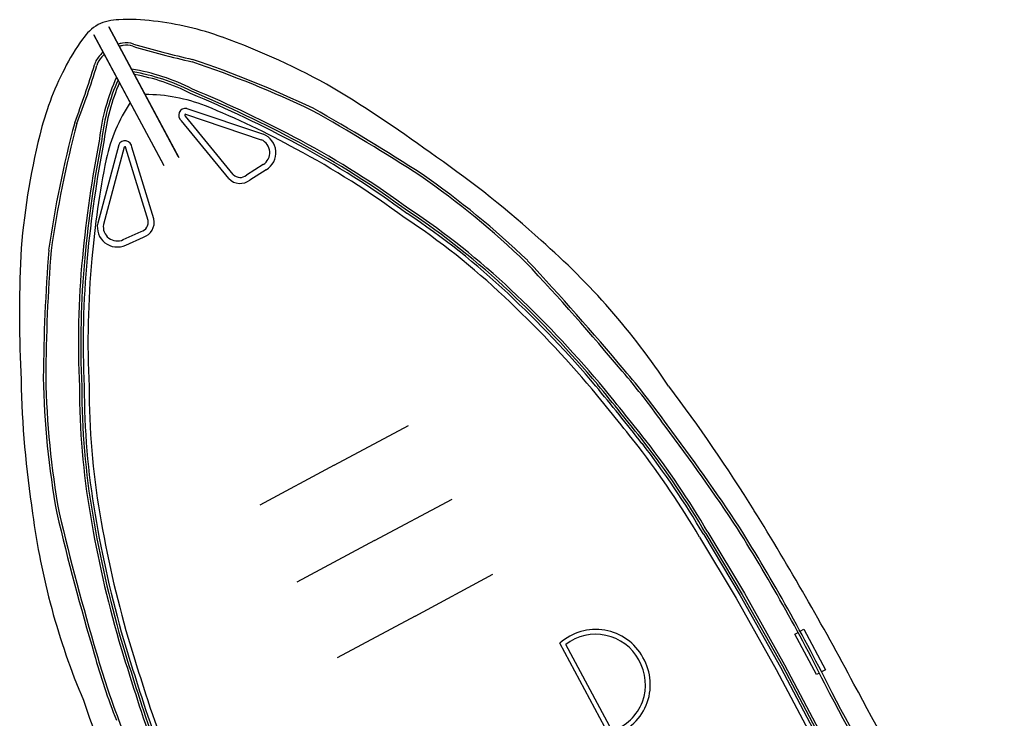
# Model space of a CAD drawing. Header units: metres. Extents: x 267365 to 277461, y 2088854 to 2108025.
# Drawn here: x 273577.54 to 273608.65, y 2097384.13 to 2097406.46 of the extents above; entities that cross this region are included whole.
import ezdxf

# ---------------------------------------------------------------- set-up
doc = ezdxf.new("R2010")
doc.units = ezdxf.units.M

msp = doc.modelspace()

# ---------------------------------------------------------------- linework, layer by layer
at = {"color": 30}
for p, q in [((273580.392, 2097406.225), (273582.625, 2097402.059)), ((273582.608, 2097402.092), (273580.392, 2097406.225)), ((273580.392, 2097406.225), (273582.625, 2097402.059)), ((273582.608, 2097402.092), (273580.392, 2097406.225)), ((273582.134, 2097401.837), (273579.918, 2097405.971)), ((273579.918, 2097405.971), (273582.151, 2097401.805)), ((273582.134, 2097401.837), (273579.918, 2097405.971)), ((273579.918, 2097405.971), (273582.151, 2097401.805)), ((273582.878, 2097403.626), (273585.325, 2097402.805)), ((273582.878, 2097403.626), (273585.325, 2097402.805)), ((273584.364, 2097401.514), (273582.836, 2097403.381)), ((273584.364, 2097401.514), (273582.836, 2097403.381)), ((273582.838, 2097403.437), (273585.257, 2097402.625)), ((273582.838, 2097403.437), (273585.257, 2097402.625)), ((273584.222, 2097401.385), (273582.709, 2097403.233)), ((273584.222, 2097401.385), (273582.709, 2097403.233)), ((273580.707, 2097402.462), (273580.037, 2097399.97)), ((273580.707, 2097402.462), (273580.037, 2097399.97)), ((273580.886, 2097402.391), (273580.224, 2097399.926)), ((273580.886, 2097402.391), (273580.224, 2097399.926)), ((273581.644, 2097400.055), (273580.934, 2097402.362)), ((273581.644, 2097400.055), (273580.934, 2097402.362)), ((273581.83, 2097400.103), (273581.128, 2097402.385)), ((273581.83, 2097400.103), (273581.128, 2097402.385)), ((273585.315, 2097401.834), (273584.783, 2097401.496)), ((273585.315, 2097401.834), (273584.783, 2097401.496)), ((273585.416, 2097401.671), (273584.894, 2097401.34)), ((273585.416, 2097401.671), (273584.894, 2097401.34)), ((273580.851, 2097399.44), (273581.427, 2097399.697)), ((273580.851, 2097399.44), (273581.427, 2097399.697)), ((273580.931, 2097399.266), (273581.495, 2097399.517)), ((273580.931, 2097399.266), (273581.495, 2097399.517)), ((273587.584, 2097392.242), (273589.957, 2097393.515)), ((273587.584, 2097392.242), (273589.957, 2097393.515)), ((273587.584, 2097392.242), (273589.957, 2097393.515)), ((273587.584, 2097392.242), (273585.211, 2097390.97)), ((273587.584, 2097392.242), (273585.211, 2097390.97)), ((273587.584, 2097392.242), (273585.211, 2097390.97)), ((273588.873, 2097389.839), (273591.35, 2097391.167)), ((273588.873, 2097389.839), (273591.35, 2097391.167)), ((273588.873, 2097389.839), (273591.35, 2097391.167)), ((273599.243, 2097389.951), (273600.406, 2097388.009)), ((273599.243, 2097389.951), (273600.406, 2097388.009)), ((273599.375, 2097390.03), (273600.539, 2097388.086)), ((273599.375, 2097390.03), (273600.539, 2097388.086)), ((273599.44, 2097390.069), (273600.605, 2097388.125)), ((273599.44, 2097390.069), (273600.605, 2097388.125)), ((273599.506, 2097390.109), (273600.671, 2097388.164)), ((273599.506, 2097390.109), (273600.671, 2097388.164)), ((273588.873, 2097389.839), (273586.396, 2097388.511)), ((273588.873, 2097389.839), (273586.396, 2097388.511)), ((273588.873, 2097389.839), (273586.396, 2097388.511)), ((273590.162, 2097387.435), (273592.646, 2097388.767)), ((273590.162, 2097387.435), (273592.646, 2097388.767)), ((273590.162, 2097387.435), (273592.646, 2097388.767)), ((273600.406, 2097388.009), (273601.689, 2097385.731)), ((273600.406, 2097388.009), (273601.689, 2097385.731)), ((273600.539, 2097388.086), (273601.823, 2097385.805)), ((273600.539, 2097388.086), (273601.823, 2097385.805)), ((273600.605, 2097388.125), (273601.891, 2097385.841)), ((273600.605, 2097388.125), (273601.891, 2097385.841)), ((273600.671, 2097388.164), (273601.958, 2097385.878)), ((273600.671, 2097388.164), (273601.958, 2097385.878)), ((273590.162, 2097387.435), (273587.678, 2097386.103)), ((273590.162, 2097387.435), (273587.678, 2097386.103)), ((273590.162, 2097387.435), (273587.678, 2097386.103)), ((273602.287, 2097386.858), (273602.385, 2097386.911)), ((273602.287, 2097386.858), (273602.385, 2097386.911)), ((273602.978, 2097385.569), (273602.287, 2097386.858)), ((273602.978, 2097385.569), (273602.287, 2097386.858)), ((273602.453, 2097386.947), (273602.57, 2097387.01)), ((273602.453, 2097386.947), (273602.57, 2097387.01)), ((273602.57, 2097387.01), (273603.261, 2097385.721)), ((273602.57, 2097387.01), (273603.261, 2097385.721)), ((273596.378, 2097383.59), (273594.782, 2097386.566)), ((273596.378, 2097383.59), (273594.782, 2097386.566)), ((273596.454, 2097383.772), (273594.976, 2097386.528)), ((273596.454, 2097383.772), (273594.976, 2097386.528)), ((273601.891, 2097385.841), (273603.885, 2097382.065)), ((273601.891, 2097385.841), (273603.885, 2097382.065)), ((273601.958, 2097385.878), (273603.953, 2097382.101)), ((273601.958, 2097385.878), (273603.953, 2097382.101)), ((273601.689, 2097385.731), (273603.682, 2097381.957)), ((273601.689, 2097385.731), (273603.682, 2097381.957)), ((273601.823, 2097385.805), (273603.817, 2097382.029)), ((273601.823, 2097385.805), (273603.817, 2097382.029)), ((273603.067, 2097385.616), (273602.978, 2097385.569)), ((273603.067, 2097385.616), (273602.978, 2097385.569)), ((273603.261, 2097385.721), (273603.135, 2097385.653)), ((273603.261, 2097385.721), (273603.135, 2097385.653))]:
    msp.add_line(p, q, dxfattribs=at)
for centre, radius, start, end in [((273580.742, 2097404.818), 1.635, 91.1992, 115.1488), ((273580.742, 2097404.818), 1.635, 91.1992, 115.1488), ((273581.031, 2097400.441), 6.02, 82.4602, 93.0786), ((273581.031, 2097400.441), 6.02, 82.4602, 93.0786), ((273580.776, 2097396.976), 9.491, 70.0542, 83.6778), ((273580.776, 2097396.976), 9.491, 70.0542, 83.6778), ((273580.896, 2097404.9), 1.635, 121.2515, 145.2011), ((273580.896, 2097404.9), 1.635, 121.2515, 145.2011), ((273584.381, 2097402.237), 6.02, 143.3217, 153.9401), ((273584.381, 2097402.237), 6.02, 143.3217, 153.9401), ((273576.341, 2097384.491), 22.74, 60.4606, 70.2801), ((273576.341, 2097384.491), 22.74, 60.4606, 70.2801), ((273580.995, 2097404.458), 1.258, 97.7444, 104.2609), ((273580.995, 2097404.458), 1.258, 97.7444, 104.2609), ((273580.995, 2097404.458), 1.181, 97.6349, 103.3356), ((273580.995, 2097404.458), 1.181, 97.6349, 103.3356), ((273580.957, 2097405.034), 0.683, 70.8921, 101.058), ((273580.957, 2097405.034), 0.683, 70.8921, 101.058), ((273580.957, 2097405.034), 0.606, 70.7267, 101.2635), ((273580.957, 2097405.034), 0.606, 70.7267, 101.2635), ((273590.207, 2097436.348), 32.046, 253.5965, 257.0877), ((273590.207, 2097436.348), 32.046, 253.5965, 257.0877), ((273590.207, 2097436.348), 31.969, 253.5999, 257.0946), ((273590.207, 2097436.348), 31.969, 253.5999, 257.0946), ((273580.597, 2097404.841), 0.683, 135.3423, 165.5081), ((273580.597, 2097404.841), 0.683, 135.3423, 165.5081), ((273580.597, 2097404.841), 0.606, 135.1368, 165.6736), ((273580.597, 2097404.841), 0.606, 135.1368, 165.6736), ((273581.056, 2097404.49), 1.258, 132.1393, 138.6559), ((273581.056, 2097404.49), 1.258, 132.1393, 138.6559), ((273581.056, 2097404.49), 1.181, 133.0647, 138.7654), ((273581.056, 2097404.49), 1.181, 133.0647, 138.7654), ((273571.917, 2097372.131), 34.885, 64.5462, 71.3599), ((273571.917, 2097372.131), 34.885, 64.5462, 71.3599), ((273587.409, 2097400.532), 9.491, 152.7225, 166.3461), ((273587.409, 2097400.532), 9.491, 152.7225, 166.3461), ((273549.396, 2097414.465), 31.969, 339.3057, 342.8004), ((273549.396, 2097414.465), 31.969, 339.3057, 342.8004), ((273549.396, 2097414.465), 32.046, 339.3126, 342.8038), ((273549.396, 2097414.465), 32.046, 339.3126, 342.8038), ((273580.116, 2097398.502), 6.452, 62.8323, 81.0908), ((273580.116, 2097398.502), 6.452, 62.8323, 81.0908), ((273571.917, 2097372.131), 34.808, 64.5504, 71.3535), ((273571.917, 2097372.131), 34.808, 64.5504, 71.3535), ((273586.503, 2097401.927), 6.452, 155.3094, 173.568), ((273586.503, 2097401.927), 6.452, 155.3094, 173.568), ((273586.503, 2097401.927), 6.375, 155.833, 173.5952), ((273586.503, 2097401.927), 6.375, 155.833, 173.5952), ((273580.116, 2097398.502), 6.375, 62.8051, 80.5673), ((273580.116, 2097398.502), 6.375, 62.8051, 80.5673), ((273580.116, 2097398.502), 6.298, 62.7775, 80.027), ((273580.116, 2097398.502), 6.298, 62.7775, 80.027), ((273586.503, 2097401.927), 6.298, 156.3732, 173.6228), ((273586.503, 2097401.927), 6.298, 156.3732, 173.6228), ((273567.774, 2097367.602), 39.701, 61.8313, 67.3518), ((273567.774, 2097367.602), 39.701, 61.8313, 67.3518), ((273564.161, 2097365.736), 45.082, 53.7035, 58.7451), ((273564.161, 2097365.736), 45.082, 53.7035, 58.7451), ((273581.538, 2097398.702), 5.367, 68.7994, 89.9015), ((273581.538, 2097398.702), 5.367, 68.7994, 89.9015), ((273567.774, 2097367.602), 39.547, 61.8314, 67.3606), ((273567.774, 2097367.602), 39.547, 61.8314, 67.3606), ((273567.774, 2097367.602), 39.624, 61.8313, 67.3562), ((273567.774, 2097367.602), 39.624, 61.8313, 67.3562), ((273585.549, 2097400.853), 5.367, 146.4988, 167.6008), ((273585.549, 2097400.853), 5.367, 146.4988, 167.6008), ((273582.841, 2097403.409), 0.22, 80.3972, 233.1437), ((273582.841, 2097403.409), 0.22, 80.3972, 233.1437), ((273573.005, 2097377.965), 27.79, 61.2533, 67.8586), ((273573.005, 2097377.965), 27.79, 61.2533, 67.8586), ((273557.184, 2097350.589), 60.726, 56.89969, 60.73003), ((273557.184, 2097350.589), 60.726, 56.89969, 60.73003), ((273557.184, 2097350.589), 60.802, 56.8987, 60.73244), ((273557.184, 2097350.589), 60.802, 56.8987, 60.73244), ((273582.841, 2097403.409), 0.0285, 96.514, 258.455), ((273582.841, 2097403.409), 0.0285, 96.514, 258.455), ((273613.005, 2097394.163), 34.885, 165.0404, 171.854), ((273613.005, 2097394.163), 34.885, 165.0404, 171.854), ((273613.005, 2097394.163), 34.808, 165.0467, 171.8498), ((273613.005, 2097394.163), 34.808, 165.0467, 171.8498), ((273600.262, 2097397.318), 22.74, 166.1202, 175.9397), ((273600.262, 2097397.318), 22.74, 166.1202, 175.9397), ((273619.07, 2097395.107), 39.701, 169.0485, 174.569), ((273619.07, 2097395.107), 39.701, 169.0485, 174.569), ((273619.07, 2097395.107), 39.624, 169.0441, 174.569), ((273619.07, 2097395.107), 39.624, 169.0441, 174.569), ((273619.07, 2097395.107), 39.547, 169.0397, 174.5688), ((273619.07, 2097395.107), 39.547, 169.0397, 174.5688), ((273585.085, 2097402.215), 0.445, 301.1089, 67.2299), ((273585.085, 2097402.215), 0.445, 301.1089, 67.2299), ((273585.085, 2097402.215), 0.637, 301.3123, 67.9216), ((273585.085, 2097402.215), 0.637, 301.3123, 67.9216), ((273580.908, 2097402.372), 0.22, 3.2566, 156.003), ((273580.908, 2097402.372), 0.22, 3.2566, 156.003), ((273580.908, 2097402.372), 0.0285, 337.9453, 139.8863), ((273580.908, 2097402.372), 0.0285, 337.9453, 139.8863), ((273572.715, 2097376.926), 28.842, 53.6288, 61.7411), ((273572.715, 2097376.926), 28.842, 53.6288, 61.7411), ((273572.715, 2097376.926), 28.995, 53.6364, 61.7414), ((273572.715, 2097376.926), 28.995, 53.6364, 61.7414), ((273572.715, 2097376.926), 29.072, 53.6402, 61.7415), ((273572.715, 2097376.926), 29.072, 53.6402, 61.7415), ((273572.715, 2097376.926), 29.149, 53.6439, 61.7416), ((273572.715, 2097376.926), 29.149, 53.6439, 61.7416), ((273607.544, 2097396.485), 27.79, 168.5417, 175.147), ((273607.544, 2097396.485), 27.79, 168.5417, 175.147), ((273572.939, 2097376.174), 31.486, 47.5572, 55.3346), ((273572.939, 2097376.174), 31.486, 47.5572, 55.3346), ((273584.583, 2097401.738), 0.505, 224.3346, 308.0062), ((273584.583, 2097401.738), 0.505, 224.3346, 308.0062), ((273584.583, 2097401.738), 0.314, 225.6922, 309.5333), ((273584.583, 2097401.738), 0.314, 225.6922, 309.5333), ((273575.001, 2097379.27), 26.979, 46.1167, 55.3335), ((273575.001, 2097379.27), 26.979, 46.1167, 55.3335), ((273575.001, 2097379.27), 27.056, 46.1123, 55.3357), ((273575.001, 2097379.27), 27.056, 46.1123, 55.3357), ((273576.695, 2097380.319), 23.78, 46.664, 56.5035), ((273576.695, 2097380.319), 23.78, 46.664, 56.5035), ((273576.695, 2097380.319), 23.934, 46.6645, 56.4943), ((273576.695, 2097380.319), 23.934, 46.6645, 56.4943), ((273576.695, 2097380.319), 24.011, 46.6648, 56.4897), ((273576.695, 2097380.319), 24.011, 46.6648, 56.4897), ((273576.695, 2097380.319), 24.087, 46.665, 56.4852), ((273576.695, 2097380.319), 24.087, 46.665, 56.4852), ((273580.661, 2097399.842), 0.637, 168.4786, 295.088), ((273580.661, 2097399.842), 0.637, 168.4786, 295.088), ((273580.661, 2097399.842), 0.445, 169.1704, 295.2913), ((273580.661, 2097399.842), 0.445, 169.1704, 295.2913), ((273581.336, 2097399.997), 0.314, 286.867, 10.7081), ((273581.336, 2097399.997), 0.314, 286.867, 10.7081), ((273581.336, 2097399.997), 0.505, 288.3941, 12.0656), ((273581.336, 2097399.997), 0.505, 288.3941, 12.0656), ((273579.2, 2097382.186), 22.831, 33.4205, 48.9677), ((273579.2, 2097382.186), 22.831, 33.4205, 48.9677), ((273622.624, 2097397.084), 45.082, 177.6552, 182.6967), ((273622.624, 2097397.084), 45.082, 177.6552, 182.6967), ((273639.101, 2097394.513), 60.802, 175.66783, 179.50157), ((273639.101, 2097394.513), 60.802, 175.66783, 179.50157), ((273639.101, 2097394.513), 60.726, 175.67024, 179.50058), ((273639.101, 2097394.513), 60.726, 175.67024, 179.50058), ((273608.569, 2097396.151), 29.149, 174.6587, 182.7563), ((273608.569, 2097396.151), 29.149, 174.6587, 182.7563), ((273608.569, 2097396.151), 29.072, 174.6588, 182.7601), ((273608.569, 2097396.151), 29.072, 174.6588, 182.7601), ((273608.569, 2097396.151), 28.995, 174.6589, 182.7639), ((273608.569, 2097396.151), 28.995, 174.6589, 182.7639), ((273608.569, 2097396.151), 28.842, 174.6592, 182.7715), ((273608.569, 2097396.151), 28.842, 174.6592, 182.7715), ((273532.464, 2097341.484), 83.819, 39.89132, 43.06285), ((273532.464, 2097341.484), 83.819, 39.89132, 43.06285), ((273532.464, 2097341.484), 83.895, 39.89177, 43.06425), ((273532.464, 2097341.484), 83.895, 39.89177, 43.06425), ((273568.553, 2097371.547), 35.902, 40.306, 46.8206), ((273568.553, 2097371.547), 35.902, 40.306, 46.8206), ((273568.553, 2097371.547), 35.979, 40.3051, 46.8205), ((273568.553, 2097371.547), 35.979, 40.3051, 46.8205), ((273568.553, 2097371.547), 36.055, 40.3042, 46.8203), ((273568.553, 2097371.547), 36.055, 40.3042, 46.8203), ((273568.553, 2097371.547), 35.748, 40.3079, 46.821), ((273568.553, 2097371.547), 35.748, 40.3079, 46.821), ((273580.245, 2097380.926), 21.866, 35.0556, 40.8897), ((273580.245, 2097380.926), 21.866, 35.0556, 40.8897), ((273580.245, 2097380.926), 21.943, 35.0591, 40.8879), ((273580.245, 2097380.926), 21.943, 35.0591, 40.8879), ((273609.072, 2097395.548), 31.486, 181.0657, 188.8431), ((273609.072, 2097395.548), 31.486, 181.0657, 188.8431), ((273605.352, 2097395.544), 27.056, 181.0645, 190.2879), ((273605.352, 2097395.544), 27.056, 181.0645, 190.2879), ((273605.352, 2097395.544), 26.979, 181.0668, 190.2836), ((273605.352, 2097395.544), 26.979, 181.0668, 190.2836), ((273503.837, 2097319.04), 119.386, 38.30191, 39.43136), ((273503.837, 2097319.04), 119.386, 38.30191, 39.43136), ((273603.542, 2097394.714), 24.087, 179.9151, 189.7352), ((273603.542, 2097394.714), 24.087, 179.9151, 189.7352), ((273603.542, 2097394.714), 24.011, 179.9106, 189.7355), ((273603.542, 2097394.714), 24.011, 179.9106, 189.7355), ((273603.542, 2097394.714), 23.934, 179.906, 189.7357), ((273603.542, 2097394.714), 23.934, 179.906, 189.7357), ((273603.542, 2097394.714), 23.78, 179.8968, 189.7362), ((273603.542, 2097394.714), 23.78, 179.8968, 189.7362), ((273503.837, 2097319.04), 119.079, 38.3027, 39.43024), ((273503.837, 2097319.04), 119.079, 38.3027, 39.43024), ((273503.837, 2097319.04), 119.233, 38.30231, 39.4308), ((273503.837, 2097319.04), 119.233, 38.30231, 39.4308), ((273503.837, 2097319.04), 119.309, 38.30211, 39.43108), ((273503.837, 2097319.04), 119.309, 38.30211, 39.43108), ((273559.244, 2097364.985), 49.078, 31.7291, 37.3534), ((273559.244, 2097364.985), 49.078, 31.7291, 37.3534), ((273545.072, 2097353.47), 66.468, 33.56916, 37.01545), ((273545.072, 2097353.47), 66.468, 33.56916, 37.01545), ((273545.072, 2097353.47), 66.545, 33.56828, 37.01432), ((273545.072, 2097353.47), 66.545, 33.56828, 37.01432), ((273575.372, 2097375.921), 27.919, 30.4497, 37.6877), ((273575.372, 2097375.921), 27.919, 30.4497, 37.6877), ((273575.372, 2097375.921), 27.996, 30.4497, 37.6885), ((273575.372, 2097375.921), 27.996, 30.4497, 37.6885), ((273575.372, 2097375.921), 27.689, 30.4497, 37.6851), ((273575.372, 2097375.921), 27.689, 30.4497, 37.6851), ((273575.372, 2097375.921), 27.843, 30.4497, 37.6868), ((273575.372, 2097375.921), 27.843, 30.4497, 37.6868), ((273600.6, 2097393.661), 22.831, 187.4326, 202.9797), ((273600.6, 2097393.661), 22.831, 187.4326, 202.9797), ((273660.364, 2097410.064), 83.895, 193.33602, 196.50849), ((273660.364, 2097410.064), 83.895, 193.33602, 196.50849), ((273660.364, 2097410.064), 83.819, 193.33742, 196.50895), ((273660.364, 2097410.064), 83.819, 193.33742, 196.50895), ((273615.354, 2097396.641), 36.055, 189.58, 196.0961), ((273615.354, 2097396.641), 36.055, 189.58, 196.0961), ((273615.354, 2097396.641), 35.979, 189.5798, 196.0952), ((273615.354, 2097396.641), 35.979, 189.5798, 196.0952), ((273615.354, 2097396.641), 35.902, 189.5796, 196.0942), ((273615.354, 2097396.641), 35.902, 189.5796, 196.0942), ((273615.354, 2097396.641), 35.748, 189.5793, 196.0923), ((273615.354, 2097396.641), 35.748, 189.5793, 196.0923), ((273521.194, 2097341.221), 93.938, 27.96001, 31.85219), ((273521.194, 2097341.221), 93.938, 27.96001, 31.85219), ((273548.442, 2097357.674), 61.357, 26.39387, 32.0383), ((273548.442, 2097357.674), 61.357, 26.39387, 32.0383), ((273548.442, 2097357.674), 61.433, 26.39504, 32.03925), ((273548.442, 2097357.674), 61.433, 26.39504, 32.03925), ((273595.929, 2097385.287), 1.719, 28.7508, 131.8847), ((273595.929, 2097385.287), 1.719, 28.7508, 131.8847), ((273595.929, 2097385.287), 1.565, 28.669, 127.5065), ((273595.929, 2097385.287), 1.565, 28.669, 127.5065), ((273694.9, 2097421.488), 119.386, 196.9689, 198.09835), ((273694.9, 2097421.488), 119.386, 196.9689, 198.09835), ((273694.9, 2097421.488), 119.309, 196.96918, 198.09816), ((273694.9, 2097421.488), 119.309, 196.96918, 198.09816), ((273694.9, 2097421.488), 119.233, 196.96946, 198.09796), ((273694.9, 2097421.488), 119.233, 196.96946, 198.09796), ((273694.9, 2097421.488), 119.079, 196.97003, 198.09756), ((273694.9, 2097421.488), 119.079, 196.97003, 198.09756), ((273601.071, 2097392.093), 21.943, 195.5124, 201.3412), ((273601.071, 2097392.093), 21.943, 195.5124, 201.3412), ((273601.071, 2097392.093), 21.866, 195.5106, 201.3446), ((273601.071, 2097392.093), 21.866, 195.5106, 201.3446), ((273595.961, 2097385.248), 1.71, 284.0967, 30.4009), ((273595.961, 2097385.248), 1.71, 284.0967, 30.4009), ((273595.961, 2097385.248), 1.556, 288.4656, 30.4814), ((273595.961, 2097385.248), 1.556, 288.4656, 30.4814), ((272977.585, 2097045.468), 712.788, 27.705083, 28.471036), ((272977.585, 2097045.468), 712.788, 27.705083, 28.471036), ((272975.615, 2097047.591), 712.692, 27.480541, 28.252532), ((272975.615, 2097047.591), 712.692, 27.480541, 28.252532), ((272975.615, 2097047.591), 712.768, 27.480545, 28.252432), ((272975.615, 2097047.591), 712.768, 27.480545, 28.252432), ((273625.971, 2097400.764), 49.078, 199.0468, 204.6712), ((273625.971, 2097400.764), 49.078, 199.0468, 204.6712), ((273607.937, 2097393.382), 27.996, 198.7118, 205.9505), ((273607.937, 2097393.382), 27.996, 198.7118, 205.9505), ((273607.937, 2097393.382), 27.919, 198.7126, 205.9505), ((273607.937, 2097393.382), 27.919, 198.7126, 205.9505), ((273607.937, 2097393.382), 27.843, 198.7134, 205.9505), ((273607.937, 2097393.382), 27.843, 198.7134, 205.9505), ((273607.937, 2097393.382), 27.689, 198.7151, 205.9505), ((273607.937, 2097393.382), 27.689, 198.7151, 205.9505), ((273643.405, 2097406.196), 66.468, 199.38482, 202.83111), ((273643.405, 2097406.196), 66.468, 199.38482, 202.83111)]:
    msp.add_arc(centre, radius, start, end, dxfattribs=at)

doc.saveas('drawing.dxf')
